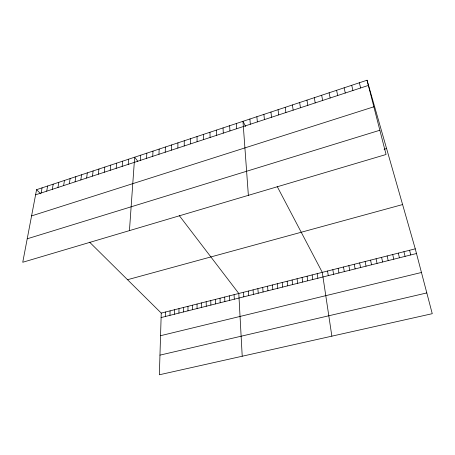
<?xml version="1.0" encoding="UTF-8"?>
<svg xmlns="http://www.w3.org/2000/svg" width="455" height="455" viewBox="0 0 455 455"><rect width="100%" height="100%" fill="white"/><g stroke="black" fill="none" stroke-linecap="round" stroke-linejoin="round"><path stroke-width="0.68" d="M187.966 310.833L187.972 306.334M184.224 145.964L184.264 140.76M183.439 311.965L183.473 307.472M178.934 313.097L178.986 308.609M174.447 314.223L174.521 309.741M177.854 148.063L177.933 142.859M169.982 315.343L170.073 310.862M171.518 150.144L171.637 144.94M165.535 316.458L165.648 311.982M89.578 242.157L161.241 313.097L159.364 374.778L432.25 313.688L415.261 248.839L367.043 80.222L36.571 189.678L22.75 262.262L386.067 154.495L367.043 80.222M165.222 152.215L165.387 147.011M158.96 154.273L159.165 149.069M152.738 156.315L152.988 151.117M146.55 158.351L146.84 153.153M140.402 160.376L140.731 155.178M129.442 230.617L134.657 157.191L137.791 161.286M128.213 164.38L128.623 159.187M122.168 166.365L122.617 161.178M116.162 168.344L116.651 163.152M110.19 170.306L110.713 165.119M104.252 172.257L104.815 167.07M98.348 174.197L98.945 169.015M92.479 176.13L93.116 170.949M86.643 178.047L87.314 172.866M80.842 179.952L81.547 174.777M75.069 181.852L75.814 176.676M69.336 183.74L70.115 178.565M63.632 185.612L64.445 180.442M57.956 187.477L58.809 182.313M52.319 189.331L53.201 184.167M46.711 191.174L47.627 186.015M41.132 193.011L42.082 187.852M35.587 194.831L368.374 85.426M31.577 215.909L373.851 106.8M27.215 238.801L379.857 130.244M384.077 149.286L386.579 148.54M127.514 279.711L402.601 204.557M161.241 313.097L415.261 248.839M161.104 317.573L416.484 253.509M160.552 335.705L421.455 272.482M159.961 355.139L426.813 292.929M36.571 189.678L40.734 193.802M179.247 215.545L238.795 293.481L242.214 356.231M245.689 126.49L242.97 121.314L248.367 195.343M277.192 186.482L322.288 272.357L331.86 336.165M409.58 250.278L410.768 254.942M403.932 251.706L405.087 256.37M359.359 82.77L360.627 87.974M398.301 253.128L399.427 257.786M392.705 254.544L393.797 259.202M351.721 85.295L352.932 90.505M387.131 255.955L388.189 260.607M344.134 87.809L345.282 93.013M381.586 257.359L382.615 262.006M376.069 258.753L377.064 263.399M336.598 90.306L337.69 95.51M370.575 260.146L371.536 264.782M365.109 261.528L366.042 266.164M329.113 92.786L330.148 97.996M359.666 262.905L360.57 267.534M354.252 264.275L355.122 268.899M321.679 95.249L322.652 100.458M348.86 265.635L349.702 270.259M314.291 97.694L315.207 102.904M343.497 266.994L344.304 271.612M338.156 268.348L338.935 272.96M306.949 100.123L307.808 105.338M332.844 269.69L333.589 274.302M327.554 271.026L328.271 275.639M299.657 102.54L300.459 107.755M317.198 273.648L317.863 278.25M292.411 104.94L293.156 110.156M312.136 274.928L312.767 279.524M285.211 107.323L285.905 112.539M307.091 276.202L307.699 280.798M302.075 277.476L302.655 282.066M278.056 109.695L278.699 114.91M297.075 278.739L297.627 283.323M292.099 279.996L292.628 284.58M270.952 112.049L271.538 117.259M287.145 281.247L287.645 285.825M282.214 282.498L282.692 287.071M263.889 114.387L264.423 119.602M277.305 283.738L277.755 288.311M256.87 116.713L257.354 121.923M272.42 284.972L272.841 289.539M267.551 286.206L267.95 290.768M249.903 119.022L250.33 124.232M262.706 287.429L263.075 291.991M257.883 288.652L258.23 293.208M253.077 289.869L253.401 294.419M248.299 291.075L248.595 295.625M236.287 123.527L236.623 128.742M243.539 292.281L243.806 296.825M229.644 125.728L229.929 130.938M234.075 294.675L234.297 299.208M223.047 127.912L223.28 133.127M229.377 295.864L229.576 300.397M224.696 297.047L224.872 301.574M216.483 130.09L216.671 135.3M220.038 298.224L220.192 302.751M215.397 299.396L215.528 303.917M209.96 132.246L210.102 137.456M210.779 300.567L210.881 305.083M203.476 134.396L203.578 139.605M206.178 301.733L206.263 306.243M201.599 302.888L201.656 307.398M197.032 136.528L197.089 141.738M197.038 304.042L197.078 308.547M192.493 305.191L192.511 309.69M190.628 138.65L190.639 143.86"/></g></svg>
